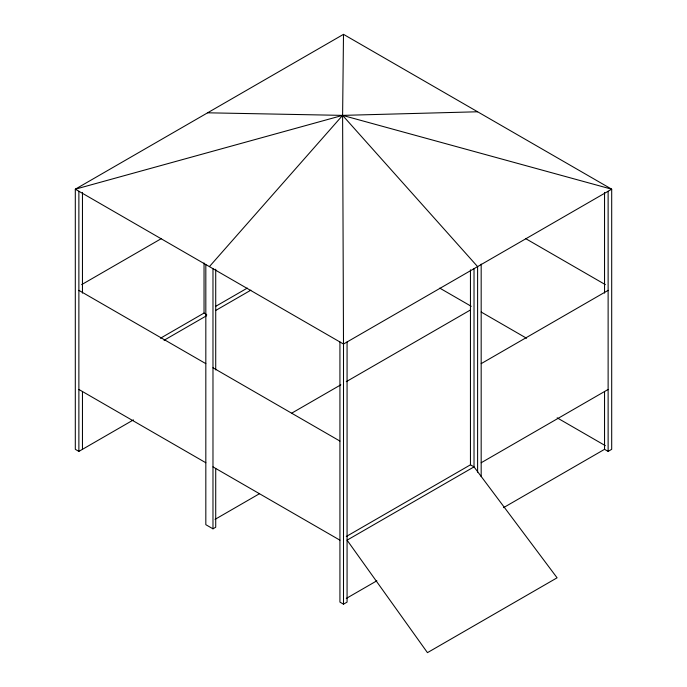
<?xml version="1.0" encoding="UTF-8"?>
<svg xmlns="http://www.w3.org/2000/svg" width="687" height="687" viewBox="0 0 687 687"><rect width="100%" height="100%" fill="white"/><g stroke="black" fill="none" stroke-linecap="round" stroke-linejoin="round"><path stroke-width="1.03" d="M503.545 507.641L604.543 449.332L608.124 451.393L611.696 449.332L611.696 189.191L343.5 34.35L342.607 115.382L343.5 344.032L343.5 604.174L347.072 602.113L347.072 341.971M209.398 266.616L342.607 115.382L477.602 111.775M343.5 34.35L75.304 189.191L75.304 449.332L78.876 451.393L133.441 419.894M81.659 284.624L161.393 238.587M160.466 338.227L204.039 313.066L206.718 314.62M215.821 306.265L247.311 288.085M164.038 340.288L206.684 315.668M215.692 310.472L250.884 290.154M291.906 413.05L340.821 384.814M346.282 381.663L470.449 309.974M481.175 363.646L608.124 290.361M215.048 519.363L259.497 493.704M205.825 264.547L205.825 524.688L212.979 528.818L215.718 527.238L215.718 468.5M346.282 536.504L470.449 464.816L474.021 466.877L557.088 577.81L427.46 652.65L347.072 540.171L474.021 466.877L474.021 268.677M481.175 462.755L608.124 389.46M346.282 598.437L376.862 580.79M207.611 112.805L342.607 115.382L611.696 189.191L343.5 344.032L75.304 189.191L342.607 115.382L477.602 266.616L477.602 472.158M525.649 238.612L605.341 284.624M439.74 288.111L471.239 306.299M481.175 312.035L526.577 338.253M557.157 417.842L605.341 445.665M78.876 290.361L205.825 363.646M212.979 367.777L339.928 441.071M78.876 389.46L205.825 462.755M212.979 466.877L339.928 540.171M343.5 604.174L339.928 602.113L339.928 341.971M608.124 191.261L608.124 451.393M604.543 192.403L604.543 293.117M604.543 391.667L604.543 449.332M481.175 264.083L481.175 476.632M470.449 269.828L470.449 464.816M215.718 269.235L215.718 369.95M212.979 268.677L212.979 528.818M204.039 262.984L204.039 313.066M82.457 192.403L82.457 293.117M82.457 391.667L82.457 449.332M78.876 191.261L78.876 451.393"/></g></svg>
